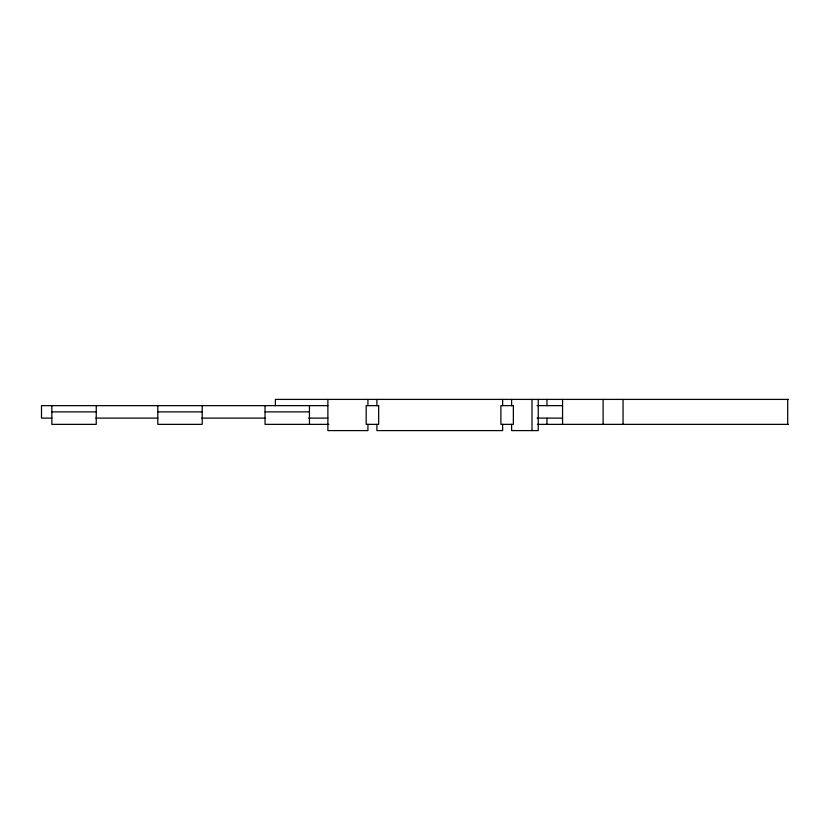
<?xml version="1.0" encoding="UTF-8"?>
<svg xmlns="http://www.w3.org/2000/svg" width="830" height="830" viewBox="0 0 830 830"><rect width="100%" height="100%" fill="white"/><g stroke="black" fill="none" stroke-linecap="round" stroke-linejoin="round"><path stroke-width="1.25" d="M788.5 399.406L275.384 399.406L275.384 405.642M327.881 405.642L41.5 405.642L41.5 418.123L51.844 418.123M537.103 405.642L562.564 405.642M51.844 411.877L96.249 411.877M157.804 411.877L202.209 411.877M265.04 411.877L309.445 411.877M95.772 418.123L157.804 418.123M201.732 418.123L265.05 418.123M308.636 418.123L327.881 418.123M537.103 418.123L562.564 418.123M328.846 424.358L265.04 424.358L265.04 405.642M537.415 424.358L788.5 424.358M787.712 399.406L787.712 424.358M623.06 399.406L623.06 424.358M603.109 399.406L603.109 424.358M562.564 399.406L562.564 424.358M546.96 399.406L546.96 405.642M546.96 418.123L546.96 424.358M538.245 399.406L538.245 430.594L511.622 430.594L511.622 424.358M532.009 399.406L532.009 430.594M511.622 399.406L511.622 405.642M502.638 399.406L502.638 405.642M502.638 424.358L502.638 430.594L376.903 430.594L376.903 424.358M376.903 399.406L376.903 405.642M367.929 399.406L367.929 405.642M367.929 424.358L367.929 430.594L327.881 430.594L327.881 399.406M309.445 405.642L309.445 424.358M202.209 405.642L202.209 424.358L157.804 424.358L157.804 405.642M96.249 405.642L96.249 424.358L51.844 424.358L51.844 405.642M378.656 405.642L366.175 405.642L366.175 424.358L378.656 424.358L378.656 405.642M513.365 405.642L500.895 405.642L500.895 424.358L513.365 424.358L513.365 405.642"/></g></svg>
